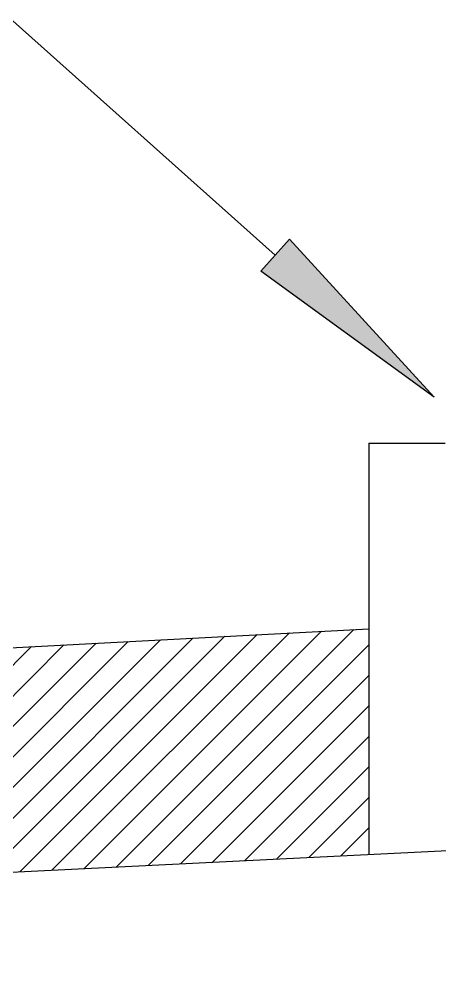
# Model space of a CAD drawing. Header units: millimetres. Extents: x 603916 to 1211550, y 1309898 to 2622648.
# Drawn here: x 604324.83 to 604326.243, y 1311061.206 to 1311064.461 of the extents above; entities that cross this region are included whole.
import ezdxf

# ---------------------------------------------------------------- set-up
doc = ezdxf.new("R2010")
doc.units = ezdxf.units.MM
doc.layers.add('acera', color=8, linetype='Continuous')
doc.layers.add('datos y tabla de areas', color=170, linetype='Continuous')

msp = doc.modelspace()

# ---------------------------------------------------------------- hatches: boundary and pattern name
h = msp.add_hatch()
h.set_pattern_fill('ANSI31', color=8, scale=0.580119, style=0)
h.set_pattern_definition([(45, (442910.67302, 1001394.8831), (-0.051275786394, 0.051275786394), [])])
h.paths.add_polyline_path([(604316.8724, 1311061.9287), (604316.8724, 1311061.2061), (604326.0052, 1311061.6538), (604326.0052, 1311062.4129)])
at = {"layer": 'acera'}
msp.add_hatch(color=7, dxfattribs=at).paths.add_polyline_path([(604325.6422, 1311063.6146), (604325.7386, 1311063.7226), (604326.2247, 1311063.1915)])

# ---------------------------------------------------------------- linework, layer by layer
at = {"layer": 'acera', "color": 7}
for p, q in [((604325.6904, 1311063.6686), (604322.9617, 1311066.1049)), ((604325.7386, 1311063.7226), (604325.6422, 1311063.6146)), ((604326.2247, 1311063.1915), (604325.7386, 1311063.7226)), ((604326.2247, 1311063.1915), (604325.6422, 1311063.6146)), ((604326.0052, 1311063.0361), (604326.2621, 1311063.0361)), ((604326.0052, 1311063.0361), (604326.0052, 1311061.6538)), ((604316.8724, 1311061.2061), (604329.2173, 1311061.8112))]:
    msp.add_line(p, q, dxfattribs=at)
at = {"layer": 'datos y tabla de areas', "color": 0}
msp.add_line((604315.4412, 1311061.8528), (604326.0052, 1311062.4129), dxfattribs=at)

doc.saveas('drawing.dxf')
